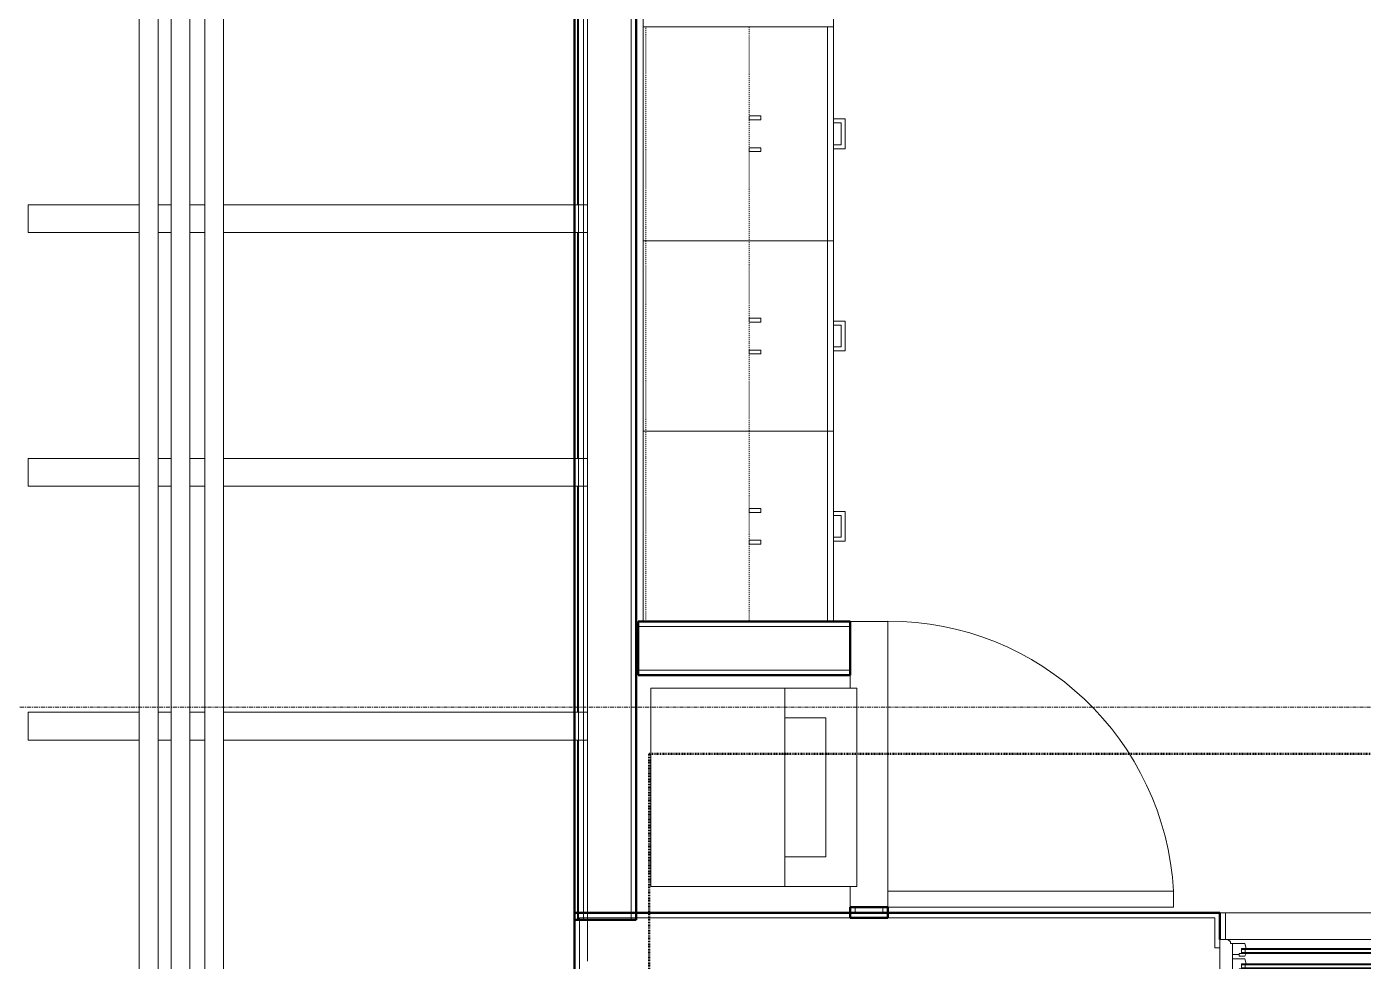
# Model space of a CAD drawing. Header units: inches. Extents: x -4235 to -464, y 9767 to 12359.
# Drawn here: x -3479.4 to -3310.9, y 11250.1 to 11368 of the extents above; entities that cross this region are included whole.
import ezdxf

# ---------------------------------------------------------------- set-up
doc = ezdxf.new("R2010")
doc.units = ezdxf.units.IN
doc.header["$MEASUREMENT"] = 0
for name, pattern in [('Dash', [0.25, 0.125, -0.125]), ('Dash 1_16_', [0.125, 0.0625, -0.0625]), ('Grid Line 1_2_', [0.875, 0.5, -0.125, 0.125, -0.125])]:
    doc.linetypes.add(name, pattern=pattern)
for name, color, linetype, lineweight in [('0-1', 7, 'Continuous', 5), ('0-2', 10, 'Continuous', 9), ('A-DOOR-1', 10, 'Continuous', 9), ('A-DOOR-2', 50, 'Continuous', 20), ('A-FLOR-3', 192, 'Continuous', 9), ('A-GLAZ-1', 151, 'Continuous', 9), ('A-GLAZ-2', 151, 'Continuous', 20), ('A-WALL', 113, 'Continuous', 13), ('A-WALL-1', 7, 'Continuous', 50), ('A-WALL-2', 250, 'Continuous', 13), ('A-WALL-3', 10, 'Continuous', 9), ('A-WALL-4', 254, 'Continuous', 9), ('A-WALL-5', 113, 'Continuous', 9), ('A-WALL-6', 113, 'Continuous', 50), ('C-PROP-LINE-1', 91, 'Dash 1_16_', 50), ('I-WALL-1', 7, 'Continuous', 50), ('I-WALL-2', 10, 'Continuous', 9), ('I-WALL-3', 254, 'Continuous', 9), ('P-PIPE-1', 10, 'Continuous', 9), ('P-SANR-FIXT-1', 10, 'Continuous', 9), ('Q-CASE-1', 254, 'Continuous', 9), ('Q-CASE-2', 10, 'Continuous', 9), ('Q-CASE-3', 254, 'Dash', 9), ('Q-CASE-4', 10, 'Dash', 9), ('S-BEAM', 12, 'Continuous', 9), ('S-GRID-1', 1, 'Grid Line 1_2_', 9)]:
    doc.layers.add(name, color=color, linetype=linetype, lineweight=lineweight)

# ---------------------------------------------------------------- blocks, each defined once
blk = doc.blocks.new('SWING - SINGLE - FLUSH - 36_ x 80_ - OFFSET PIVOT DOOR AT MAGIC PAK AND WASHER_DRYER-3199414-BACKGROUND - RCP - 2ND FLOOR')
at = {"layer": 'A-DOOR-1'}
blk.add_arc((18, 2.37), 36.07, 93.1789, 180, dxfattribs=at)
at = {"layer": 'A-DOOR-2'}
for p, q in [((16, 2.37), (16, 38.39)), ((18, 38.39), (16, 38.39)), ((18, 2.37), (18, 38.39)), ((18, 2.37), (16, 2.37))]:
    blk.add_line(p, q, dxfattribs=at)
blk = doc.blocks.new('Stacked Washer and Dryer - 26_x25_ - Private-1352637-BACKGROUND - RCP - 2ND FLOOR')
at = {"layer": 'P-SANR-FIXT-1'}
for p, q in [((26, 12.5), (0, 12.5)), ((0, -12.5), (0, 12.5)), ((16.90625, 12.5), (16.90625, -12.5)), ((26, 12.5), (26, -12.5)), ((16.90625, 8.75), (22.09375, 8.75)), ((22.09375, 8.75), (22.09375, -8.75)), ((22.09375, -8.75), (16.90625, -8.75)), ((0, -12.5), (26, -12.5))]:
    blk.add_line(p, q, dxfattribs=at)
blk = doc.blocks.new('Base Cabinet 3 Drawer 230 - Base Cabinet 3 Drawer 230 27_-2571739-BACKGROUND - RCP - 2ND FLOOR')
at = {"layer": 'Q-CASE-2'}
for p, q in [((-12.76, -23.25), (-12.76, 0)), ((-12.76, 0), (14.24, 0)), ((14.24, 0), (14.24, -23.25)), ((-12.76, -23.25), (-12.76, -24)), ((14.24, -23.25), (-12.76, -23.25)), ((14.24, -24), (14.24, -23.25)), ((-12.76, -24), (14.24, -24)), ((-0.64, -24), (-1.14, -24)), ((-1.14, -25.5), (-1.14, -24)), ((-0.64, -25), (-0.64, -24)), ((-0.64, -25), (2.11, -25)), ((2.11, -25), (2.11, -24)), ((2.11, -24), (2.61, -24)), ((2.61, -24), (2.61, -25.5)), ((2.61, -25.5), (-1.14, -25.5))]:
    blk.add_line(p, q, dxfattribs=at)
blk = doc.blocks.new('Base Cabinet 3 Drawer 230 - Base Cabinet 3 Drawer 230 24_-2554933-BACKGROUND - RCP - 2ND FLOOR')
at = {"layer": 'Q-CASE-2'}
for p, q in [((-11.26, -23.25), (-11.26, 0)), ((-11.26, 0), (12.74, 0)), ((12.74, 0), (12.74, -23.25)), ((-11.26, -23.25), (-11.26, -24)), ((12.74, -23.25), (-11.26, -23.25)), ((12.74, -24), (12.74, -23.25)), ((-11.26, -24), (12.74, -24)), ((-0.64, -24), (-1.14, -24)), ((-1.14, -25.5), (-1.14, -24)), ((-0.64, -25), (-0.64, -24)), ((-0.64, -25), (2.11, -25)), ((2.11, -25), (2.11, -24)), ((2.11, -24), (2.61, -24)), ((2.61, -24), (2.61, -25.5)), ((2.61, -25.5), (-1.14, -25.5))]:
    blk.add_line(p, q, dxfattribs=at)
blk = doc.blocks.new('Base Cabinet 3 Drawer 230 - Base Cabinet 3 Drawer 230 24_-2578604-BACKGROUND - RCP - 2ND FLOOR')
at = {"layer": 'Q-CASE-2'}
for p, q in [((-1.14, 24), (-1.14, 25.5)), ((-1.14, 25.5), (2.61, 25.5)), ((2.61, 25.5), (2.61, 24)), ((-11.26, 24), (12.74, 24)), ((-11.26, 23.25), (-11.26, 24)), ((-1.14, 24), (-0.64, 24)), ((2.11, 25), (-0.64, 25)), ((-0.64, 24), (-0.64, 25)), ((2.11, 24), (2.11, 25)), ((2.61, 24), (2.11, 24)), ((12.74, 24), (12.74, 23.25)), ((12.74, 23.25), (-11.26, 23.25)), ((-11.26, 23.25), (-11.26, 0)), ((12.74, 0), (12.74, 23.25)), ((-11.26, 0), (12.74, 0))]:
    blk.add_line(p, q, dxfattribs=at)
blk = doc.blocks.new('300 Series Wall Hung Cabinet_302 - 27_ X 24_-2766376-BACKGROUND - RCP - 2ND FLOOR')
at = {"layer": 'Q-CASE-1'}
for p, q in [((-1.76, 14.69), (-2.25, 14.69)), ((-2.25, 14.69), (-2.25, 13.19)), ((-1.76, 13.19), (-1.76, 14.69)), ((2.24, 14.69), (1.75, 14.69)), ((1.75, 14.69), (1.75, 13.19)), ((2.24, 13.19), (2.24, 14.69)), ((-2.25, 13.19), (-1.76, 13.19)), ((1.75, 13.19), (2.24, 13.19))]:
    blk.add_line(p, q, dxfattribs=at)
at = {"layer": 'Q-CASE-3'}
for p, q in [((-13.5, 0.19), (-13.5, 13.19)), ((-13.5, 13.19), (13.5, 13.19)), ((13.5, 13.19), (13.5, 0.19))]:
    blk.add_line(p, q, dxfattribs=at)
at = {"layer": 'Q-CASE-4'}
blk.add_line((13.5, 0.19), (-13.5, 0.19), dxfattribs=at)
blk = doc.blocks.new('300 Series Wall Hung Cabinet_302 - 24_ X 24_-V57-BACKGROUND - RCP - 2ND FLOOR')
at = {"layer": 'Q-CASE-1'}
for p, q in [((-1.76, -13.19), (-2.25, -13.19)), ((-2.25, -13.19), (-2.25, -14.69)), ((-1.76, -14.69), (-1.76, -13.19)), ((2.24, -13.19), (1.75, -13.19)), ((1.75, -13.19), (1.75, -14.69)), ((2.24, -14.69), (2.24, -13.19)), ((-2.25, -14.69), (-1.76, -14.69)), ((1.75, -14.69), (2.24, -14.69))]:
    blk.add_line(p, q, dxfattribs=at)
at = {"layer": 'Q-CASE-3'}
for p, q in [((-12, -0.19), (-12, -13.19)), ((12, -13.19), (12, -0.19)), ((-12, -13.19), (12, -13.19))]:
    blk.add_line(p, q, dxfattribs=at)
at = {"layer": 'Q-CASE-4'}
blk.add_line((12, -0.19), (-12, -0.19), dxfattribs=at)
blk = doc.blocks.new('300 Series Wall Hung Cabinet_302 - 24_ X 24_-V69-BACKGROUND - RCP - 2ND FLOOR')
at = {"layer": 'Q-CASE-1'}
for p, q in [((-1.76, 14.69), (-2.25, 14.69)), ((-2.25, 14.69), (-2.25, 13.19)), ((-1.76, 13.19), (-1.76, 14.69)), ((2.24, 14.69), (1.75, 14.69)), ((1.75, 14.69), (1.75, 13.19)), ((2.24, 13.19), (2.24, 14.69)), ((-2.25, 13.19), (-1.76, 13.19)), ((1.75, 13.19), (2.24, 13.19))]:
    blk.add_line(p, q, dxfattribs=at)
at = {"layer": 'Q-CASE-3'}
for p, q in [((-12, 0.19), (-12, 13.19)), ((-12, 13.19), (12, 13.19))]:
    blk.add_line(p, q, dxfattribs=at)
at = {"layer": 'Q-CASE-4'}
for p, q in [((12, 13.19), (12, 0.19)), ((12, 0.19), (-12, 0.19))]:
    blk.add_line(p, q, dxfattribs=at)
blk = doc.blocks.new('CTR - 1st Phase - Unit Layouts_rvt-1-BACKGROUND - RCP - 2ND FLOOR')
at = {"layer": 'A-WALL-1'}
for p, q in [((-3402.3, 11292.98), (-3375.55, 11292.98)), ((-3402.3, 11286.23), (-3402.3, 11292.98)), ((-3375.55, 11292.98), (-3375.55, 11286.23)), ((-3375.55, 11286.23), (-3402.3, 11286.23)), ((-3375.55, 11255.64), (-3375.55, 11256.98)), ((-3375.55, 11256.98), (-3370.8, 11256.98)), ((-3370.8, 11256.98), (-3370.8, 11255.64)), ((-3374.92, 11255.64), (-3375.55, 11255.64)), ((-3371.42, 11255.64), (-3374.92, 11255.64)), ((-3370.8, 11255.64), (-3371.42, 11255.64))]:
    blk.add_line(p, q, dxfattribs=at)
at = {"layer": 'A-WALL-2'}
for p, q in [((-3375.55, 11292.36), (-3402.3, 11292.36)), ((-3375.55, 11286.86), (-3402.3, 11286.86)), ((-3374.92, 11256.27), (-3374.92, 11256.98)), ((-3371.42, 11256.27), (-3374.92, 11256.27)), ((-3371.42, 11256.27), (-3371.42, 11256.98))]:
    blk.add_line(p, q, dxfattribs=at)
at = {"layer": 'A-WALL-3'}
for p, q in [((-3375.55, 11292.98), (-3370.8, 11292.98)), ((-3370.8, 11256.98), (-3370.8, 11292.98)), ((-3375.55, 11286.23), (-3375.55, 11284.58)), ((-3375.55, 11259.58), (-3375.55, 11256.98))]:
    blk.add_line(p, q, dxfattribs=at)
at = {"layer": 'A-WALL-4'}
for p, q in [((-3375.55, 11292.98), (-3375.55, 11286.23)), ((-3375.55, 11256.98), (-3370.8, 11256.98))]:
    blk.add_line(p, q, dxfattribs=at)
at = {"layer": 'A-WALL-5'}
for p, q in [((-3401.67, 11447.24), (-3401.67, 11292.98)), ((-3401.67, 11292.98), (-3401.67, 11447.24)), ((-3377.67, 11356.36), (-3377.67, 11401.25)), ((-3377.67, 11401.25), (-3377.67, 11356.36)), ((-3377.67, 11355.86), (-3377.67, 11356.36)), ((-3377.67, 11353.11), (-3377.67, 11355.86)), ((-3377.67, 11355.86), (-3377.67, 11353.11)), ((-3377.67, 11352.61), (-3377.67, 11353.11)), ((-3377.67, 11330.86), (-3377.67, 11352.61)), ((-3377.67, 11352.61), (-3377.67, 11330.86)), ((-3377.67, 11330.36), (-3377.67, 11330.86)), ((-3377.67, 11327.61), (-3377.67, 11330.36)), ((-3377.67, 11330.36), (-3377.67, 11327.61)), ((-3377.67, 11327.11), (-3377.67, 11327.61)), ((-3377.67, 11306.86), (-3377.67, 11327.11)), ((-3377.67, 11327.11), (-3377.67, 11306.86)), ((-3377.67, 11306.36), (-3377.67, 11306.86)), ((-3377.67, 11303.61), (-3377.67, 11306.36)), ((-3377.67, 11306.36), (-3377.67, 11303.61)), ((-3377.67, 11303.11), (-3377.67, 11303.61)), ((-3377.67, 11292.98), (-3377.67, 11303.11)), ((-3377.67, 11303.11), (-3377.67, 11292.98)), ((-3401.67, 11292.98), (-3377.67, 11292.98)), ((-3377.67, 11292.98), (-3401.67, 11292.98))]:
    blk.add_line(p, q, dxfattribs=at)
at = {"layer": '0-2'}
for name, p, rotation in [('Base Cabinet 3 Drawer 230 - Base Cabinet 3 Drawer 230 27_-2571739-BACKGROUND - RCP - 2ND FLOOR', (-3401.67, 11353.74), 89.99999999996197), ('300 Series Wall Hung Cabinet_302 - 27_ X 24_-2766376-BACKGROUND - RCP - 2ND FLOOR', (-3401.49, 11354.48), 270.0000000000061), ('Base Cabinet 3 Drawer 230 - Base Cabinet 3 Drawer 230 24_-2554933-BACKGROUND - RCP - 2ND FLOOR', (-3401.67, 11328.24), 89.99999999996197), ('300 Series Wall Hung Cabinet_302 - 24_ X 24_-V57-BACKGROUND - RCP - 2ND FLOOR', (-3401.49, 11328.98), 90.00000000000617), ('Base Cabinet 3 Drawer 230 - Base Cabinet 3 Drawer 230 24_-2578604-BACKGROUND - RCP - 2ND FLOOR', (-3401.67, 11305.72), 270.0000000000516), ('300 Series Wall Hung Cabinet_302 - 24_ X 24_-V69-BACKGROUND - RCP - 2ND FLOOR', (-3401.49, 11304.98), 270.0000000000061), ('SWING - SINGLE - FLUSH - 36_ x 80_ - OFFSET PIVOT DOOR AT MAGIC PAK AND WASHER_DRYER-3199414-BACKGROUND - RCP - 2ND FLOOR', (-3373.17, 11274.98), 269.9999999999608)]:
    blk.add_blockref(name, p, dxfattribs=dict(at, rotation=rotation))
blk.add_blockref('Stacked Washer and Dryer - 26_x25_ - Private-1352637-BACKGROUND - RCP - 2ND FLOOR', (-3400.71, 11272.08), dxfattribs=at)
blk = doc.blocks.new('CTR - 1st Phase - Common Walls_rvt-1-BACKGROUND - RCP - 2ND FLOOR')
at = {"layer": 'A-WALL-2'}
for p, q in [((-3409.8, 11255.36), (-3409.8, 11647.86)), ((-3409.17, 11255.36), (-3409.17, 11647.24)), ((-3408.67, 11255.36), (-3408.67, 11646.74)), ((-3403.17, 11255.36), (-3403.17, 11641.24))]:
    blk.add_line(p, q, dxfattribs=at)
at = {"layer": 'I-WALL-1'}
for p, q in [((-3410.3, 11255.36), (-3410.3, 11648.36)), ((-3402.55, 11640.61), (-3402.55, 11255.36)), ((-3402.55, 11255.36), (-3410.3, 11255.36))]:
    blk.add_line(p, q, dxfattribs=at)
at = {"layer": 'I-WALL-2'}
for p, q in [((-3410.3, 11255.36), (-3410.3, 11256.26)), ((-3410.28, 11255.36), (-3408.67, 11255.36))]:
    blk.add_line(p, q, dxfattribs=at)
at = {"layer": 'I-WALL-3'}
blk.add_line((-3410.3, 11256.26), (-3410.3, 11648.36), dxfattribs=at)
at = {"layer": 'P-PIPE-1'}
for p, q in [((-3465.19, 11026.52), (-3465.19, 11687.66)), ((-3462.81, 11687.66), (-3462.81, 11026.52)), ((-3461.19, 11026.52), (-3461.19, 11687.66)), ((-3458.81, 11687.66), (-3458.81, 11026.52)), ((-3456.94, 11026.52), (-3456.94, 11687.66)), ((-3454.57, 11687.66), (-3454.57, 11026.52))]:
    blk.add_line(p, q, dxfattribs=at)
blk = doc.blocks.new('Window-Double_Hung-Andersen-400_Series-Tilt_Wash - DOUBLE HUNG - REVERSE COTTAGE - 2ND FLOOR-V122-BACKGROUND - RCP - 2ND FLOOR')
at = {"layer": 'A-GLAZ-1'}
for p, q in [((-19.01, 3.94), (-19.01, 2.44)), ((-18.95, 3.94), (-19.01, 3.94)), ((-18.95, 4.44), (18.95, 4.44)), ((-18.95, 1.06), (-18.95, 4.44)), ((-18.32, 1.06), (-18.32, 4.44)), ((18.32, 1.06), (18.32, 4.44)), ((18.95, 4.44), (18.95, 1.06)), ((19.01, 3.94), (18.95, 3.94)), ((19.01, 2.44), (19.01, 3.94)), ((-18.95, 2.44), (-19.01, 2.44)), ((19.01, 2.44), (18.95, 2.44)), ((18.95, 1.06), (-18.95, 1.06)), ((-16.29, -0.19), (-15.7, -0.19)), ((-16.29, -0.56), (-15.7, -0.56)), ((-15.82, -0.56), (-15.82, -0.19)), ((-15.7, -0.06), (15.7, -0.06)), ((-15.7, -0.19), (15.7, -0.19)), ((-15.7, -0.56), (15.7, -0.56)), ((-15.7, -0.69), (15.7, -0.69)), ((16.29, -0.19), (15.7, -0.19)), ((16.29, -0.56), (15.7, -0.56)), ((15.82, -0.56), (15.82, -0.19)), ((-16.29, -2.13), (-15.7, -2.13)), ((-16.29, -2.5), (-15.7, -2.5)), ((-15.82, -2.5), (-15.82, -2.13)), ((-15.7, -2), (15.7, -2)), ((-15.7, -2.13), (15.7, -2.13)), ((-15.7, -2.5), (15.7, -2.5)), ((-15.7, -2.63), (15.7, -2.63)), ((16.29, -2.13), (15.7, -2.13)), ((16.29, -2.5), (15.7, -2.5)), ((15.82, -2.5), (15.82, -2.13))]:
    blk.add_line(p, q, dxfattribs=at)
at = {"layer": 'A-GLAZ-2'}
for p, q in [((-19.01, 1.06), (19.01, 1.06)), ((-19.01, -4.81), (-19.01, 1.06)), ((-17.67, 0.78), (-18, 1.06)), ((-17.67, 0.78), (-17.67, 0.56)), ((-17.67, 0.56), (-15.86, 0.56)), ((-17.42, -2.75), (-17.42, 0.56)), ((-15.86, 0.56), (-15.7, -0.06)), ((15.86, 0.56), (15.7, -0.06)), ((17.67, 0.56), (15.86, 0.56)), ((17.42, -2.75), (17.42, 0.56)), ((17.67, 0.78), (18, 1.06)), ((17.67, 0.78), (17.67, 0.56)), ((19.01, 1.06), (19.01, -4.81)), ((-17.42, -0.81), (-16.57, -0.81)), ((-17.42, -1.37), (-15.86, -1.37)), ((-16.57, -0.69), (-16.57, -1.03)), ((-15.7, -0.69), (-16.57, -0.69)), ((-15.86, -1.03), (-16.57, -1.03)), ((-16.29, -0.69), (-16.29, -0.06)), ((-15.7, -0.06), (-16.29, -0.06)), ((-15.86, -1.03), (-15.7, -0.69)), ((-15.86, -1.37), (-15.7, -2)), ((15.7, -0.06), (16.29, -0.06)), ((15.86, -1.03), (15.7, -0.69)), ((15.7, -0.69), (16.57, -0.69)), ((15.86, -1.37), (15.7, -2)), ((15.86, -1.03), (16.57, -1.03)), ((17.42, -1.37), (15.86, -1.37)), ((16.29, -0.69), (16.29, -0.06)), ((16.57, -0.69), (16.57, -1.03)), ((17.42, -0.81), (16.57, -0.81)), ((-17.92, -4), (-17.61, -3.19)), ((-17.61, -3.19), (-17.14, -3.19)), ((-17.42, -2.75), (-16.57, -2.75)), ((-17.14, -3.19), (-17.14, -2.75)), ((-16.57, -2.63), (-16.57, -2.97)), ((-15.7, -2.63), (-16.57, -2.63)), ((-15.86, -2.97), (-16.57, -2.97)), ((-16.29, -2.63), (-16.29, -2)), ((-15.7, -2), (-16.29, -2)), ((-15.86, -2.97), (-15.7, -2.63)), ((15.7, -2), (16.29, -2)), ((15.86, -2.97), (15.7, -2.63)), ((15.7, -2.63), (16.57, -2.63)), ((15.86, -2.97), (16.57, -2.97)), ((16.29, -2.63), (16.29, -2)), ((16.57, -2.63), (16.57, -2.97)), ((17.42, -2.75), (16.57, -2.75)), ((17.14, -3.19), (17.14, -2.75)), ((17.61, -3.19), (17.14, -3.19)), ((17.92, -4), (17.61, -3.19)), ((-19.01, -3.44), (-20.51, -3.44)), ((19.01, -4.81), (-19.01, -4.81)), ((-18.2, -4), (-17.92, -4)), ((-18.2, -4.81), (-18.2, -4)), ((18.2, -4), (17.92, -4)), ((18.2, -4.81), (18.2, -4)), ((19.01, -3.44), (20.51, -3.44))]:
    blk.add_line(p, q, dxfattribs=at)
blk = doc.blocks.new('Dimension Lumber - LVL - 3_5X5_5-V201-BACKGROUND - RCP - 2ND FLOOR')
at = {"layer": 'S-BEAM'}
for p, q in [((-35.77, 1.75), (-35.77, -1.75)), ((-35.77, 1.75), (-21.74, 1.75)), ((-19.36, 1.75), (-17.74, 1.75)), ((-15.36, 1.75), (-13.5, 1.75)), ((-11.12, 1.75), (33.15, 1.75)), ((33.15, 1.75), (34.78, 1.75)), ((-35.77, -1.75), (-21.74, -1.75)), ((-19.36, -1.75), (-17.74, -1.75)), ((-15.36, -1.75), (-13.5, -1.75)), ((-11.12, -1.75), (33.15, -1.75)), ((33.15, -1.75), (34.78, -1.75))]:
    blk.add_line(p, q, dxfattribs=at)
blk = doc.blocks.new('Dimension Lumber - LVL - 3_5X5_5-V202-BACKGROUND - RCP - 2ND FLOOR')
at = {"layer": 'S-BEAM'}
for p, q in [((-35.77, 1.75), (-35.77, -1.75)), ((-35.77, 1.75), (-21.74, 1.75)), ((-19.36, 1.75), (-17.74, 1.75)), ((-15.36, 1.75), (-13.5, 1.75)), ((-11.12, 1.75), (33.15, 1.75)), ((33.18, 1.75), (33.65, 1.75)), ((33.69, 1.75), (34.28, 1.75)), ((34.31, 1.75), (34.78, 1.75)), ((-35.77, -1.75), (-21.74, -1.75)), ((-19.36, -1.75), (-17.74, -1.75)), ((-15.36, -1.75), (-13.5, -1.75)), ((-11.12, -1.75), (33.15, -1.75)), ((33.18, -1.75), (33.65, -1.75)), ((33.69, -1.75), (34.28, -1.75)), ((34.3, -1.75), (34.78, -1.75))]:
    blk.add_line(p, q, dxfattribs=at)
blk = doc.blocks.new('Family - ___-2835903-BACKGROUND - RCP - 2ND FLOOR')
at = {"layer": 'C-PROP-LINE-1'}
for p, q in [((-2096.82, 11276.29), (-3400.92, 11276.29)), ((-3400.92, 11276.29), (-3400.92, 10822.49))]:
    blk.add_line(p, q, dxfattribs=at)

msp = doc.modelspace()

# ---------------------------------------------------------------- linework, layer by layer
at = {"layer": 'A-FLOR-3'}
for p, q in [((-3408.67, 11256.26), (-3408.67, 11646.74)), ((-3409.92, 11374.04), (-3409.92, 11345.54)), ((-3409.92, 11342.04), (-3409.92, 11313.54)), ((-3409.92, 11310.04), (-3409.92, 11281.54)), ((-3409.92, 11278.04), (-3409.92, 11255.36)), ((-3408.67, 11250.16), (-3408.67, 11256.25)), ((-3409.92, 11255.36), (-3408.67, 11255.36))]:
    msp.add_line(p, q, dxfattribs=at)
at = {"layer": 'A-WALL'}
for p, q in [((-3409.67, 11255.64), (-3329.56, 11255.64)), ((-3409.67, 11247.64), (-3409.67, 11255.64)), ((-3329.56, 11255.64), (-3329.56, 11251.83)), ((-3328.94, 11251.83), (-3329.56, 11251.83))]:
    msp.add_line(p, q, dxfattribs=at)
at = {"layer": 'A-WALL-5'}
msp.add_line((-3328.87, 11256.26), (-3328.94, 11256.26), dxfattribs=at)
at = {"layer": 'A-WALL-6'}
for p, q in [((-3410.3, 11256.26), (-3328.94, 11256.26)), ((-3410.3, 11247.39), (-3410.3, 11256.26)), ((-3328.94, 11256.26), (-3328.94, 11252.89))]:
    msp.add_line(p, q, dxfattribs=at)
at = {"layer": 'S-GRID-1'}
msp.add_line((-464.45, 11282.19), (-4185.7, 11282.19), dxfattribs=at)

# ---------------------------------------------------------------- block references
at = {"layer": '0-1'}
for name in ['CTR - 1st Phase - Unit Layouts_rvt-1-BACKGROUND - RCP - 2ND FLOOR', 'CTR - 1st Phase - Common Walls_rvt-1-BACKGROUND - RCP - 2ND FLOOR']:
    msp.add_blockref(name, (0, 0), dxfattribs=at)
at = {"layer": 'A-GLAZ-1'}
msp.add_blockref('Window-Double_Hung-Andersen-400_Series-Tilt_Wash - DOUBLE HUNG - REVERSE COTTAGE - 2ND FLOOR-V122-BACKGROUND - RCP - 2ND FLOOR', (-3309.92, 11251.83), dxfattribs=at)
at = {"layer": 'C-PROP-LINE-1'}
msp.add_blockref('Family - ___-2835903-BACKGROUND - RCP - 2ND FLOOR', (0, 0), dxfattribs=at)
at = {"layer": 'S-BEAM'}
for name, p in [('Dimension Lumber - LVL - 3_5X5_5-V201-BACKGROUND - RCP - 2ND FLOOR', (-3443.45, 11343.79)), ('Dimension Lumber - LVL - 3_5X5_5-V201-BACKGROUND - RCP - 2ND FLOOR', (-3443.45, 11311.79)), ('Dimension Lumber - LVL - 3_5X5_5-V202-BACKGROUND - RCP - 2ND FLOOR', (-3443.45, 11279.79))]:
    msp.add_blockref(name, p, dxfattribs=at)

doc.saveas('drawing.dxf')
